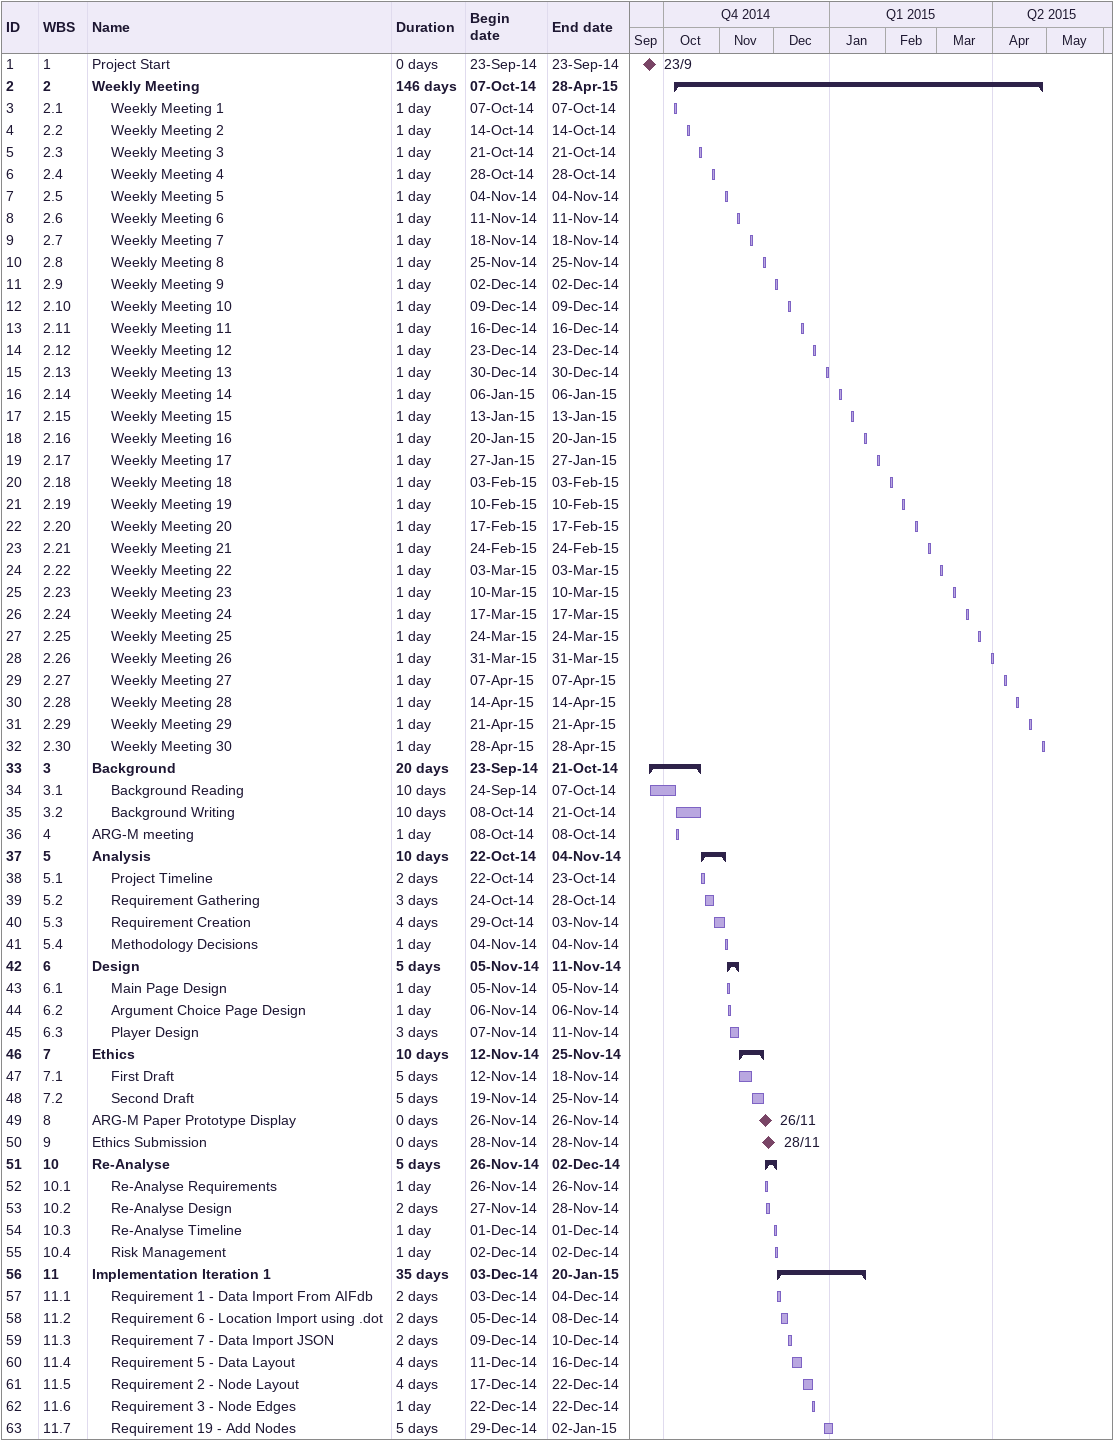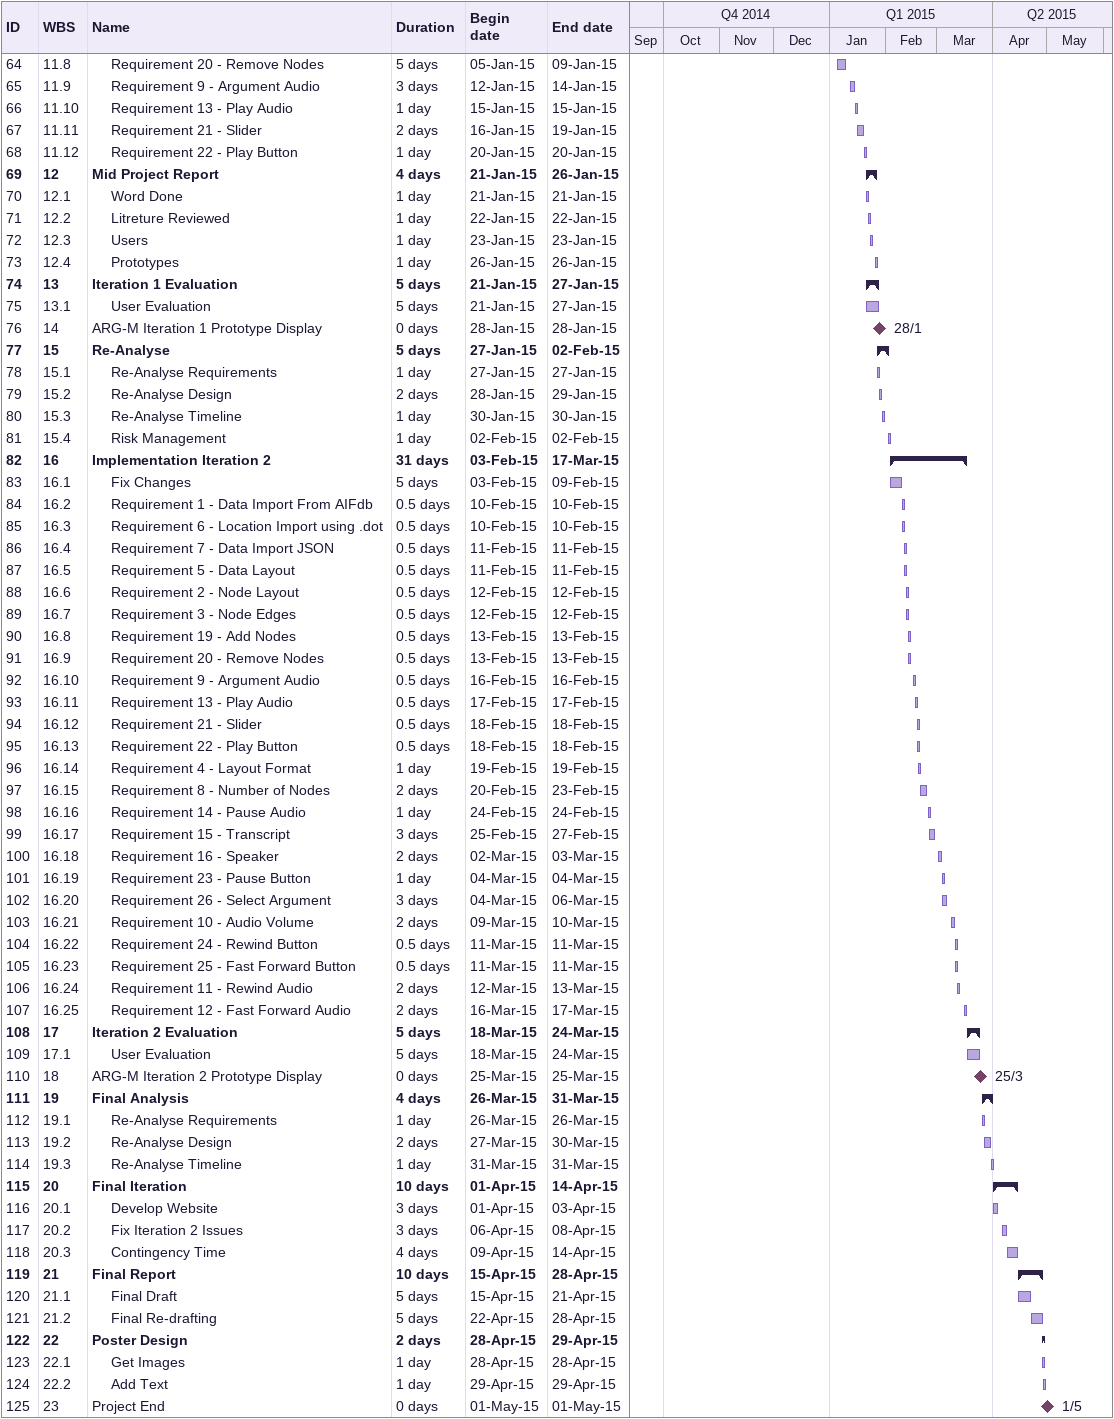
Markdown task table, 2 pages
| ID | WBS | Task | Duration | Start | Finish |
|---|---|---|---|---|---|
| 1 | 1 | Project Start | 0d | 2014-09-23 | 2014-09-23 |
| 2 | 2 | **Weekly Meeting** | 146d | 2014-10-07 | 2015-04-28 |
| 3 | 2.1 | Weekly Meeting 1 | 1d | 2014-10-07 | 2014-10-07 |
| 4 | 2.2 | Weekly Meeting 2 | 1d | 2014-10-14 | 2014-10-14 |
| 5 | 2.3 | Weekly Meeting 3 | 1d | 2014-10-21 | 2014-10-21 |
| 6 | 2.4 | Weekly Meeting 4 | 1d | 2014-10-28 | 2014-10-28 |
| 7 | 2.5 | Weekly Meeting 5 | 1d | 2014-11-04 | 2014-11-04 |
| 8 | 2.6 | Weekly Meeting 6 | 1d | 2014-11-11 | 2014-11-11 |
| 9 | 2.7 | Weekly Meeting 7 | 1d | 2014-11-18 | 2014-11-18 |
| 10 | 2.8 | Weekly Meeting 8 | 1d | 2014-11-25 | 2014-11-25 |
| 11 | 2.9 | Weekly Meeting 9 | 1d | 2014-12-02 | 2014-12-02 |
| 12 | 2.10 | Weekly Meeting 10 | 1d | 2014-12-09 | 2014-12-09 |
| 13 | 2.11 | Weekly Meeting 11 | 1d | 2014-12-16 | 2014-12-16 |
| 14 | 2.12 | Weekly Meeting 12 | 1d | 2014-12-23 | 2014-12-23 |
| 15 | 2.13 | Weekly Meeting 13 | 1d | 2014-12-30 | 2014-12-30 |
| 16 | 2.14 | Weekly Meeting 14 | 1d | 2015-01-06 | 2015-01-06 |
| 17 | 2.15 | Weekly Meeting 15 | 1d | 2015-01-13 | 2015-01-13 |
| 18 | 2.16 | Weekly Meeting 16 | 1d | 2015-01-20 | 2015-01-20 |
| 19 | 2.17 | Weekly Meeting 17 | 1d | 2015-01-27 | 2015-01-27 |
| 20 | 2.18 | Weekly Meeting 18 | 1d | 2015-02-03 | 2015-02-03 |
| 21 | 2.19 | Weekly Meeting 19 | 1d | 2015-02-10 | 2015-02-10 |
| 22 | 2.20 | Weekly Meeting 20 | 1d | 2015-02-17 | 2015-02-17 |
| 23 | 2.21 | Weekly Meeting 21 | 1d | 2015-02-24 | 2015-02-24 |
| 24 | 2.22 | Weekly Meeting 22 | 1d | 2015-03-03 | 2015-03-03 |
| 25 | 2.23 | Weekly Meeting 23 | 1d | 2015-03-10 | 2015-03-10 |
| 26 | 2.24 | Weekly Meeting 24 | 1d | 2015-03-17 | 2015-03-17 |
| 27 | 2.25 | Weekly Meeting 25 | 1d | 2015-03-24 | 2015-03-24 |
| 28 | 2.26 | Weekly Meeting 26 | 1d | 2015-03-31 | 2015-03-31 |
| 29 | 2.27 | Weekly Meeting 27 | 1d | 2015-04-07 | 2015-04-07 |
| 30 | 2.28 | Weekly Meeting 28 | 1d | 2015-04-14 | 2015-04-14 |
| 31 | 2.29 | Weekly Meeting 29 | 1d | 2015-04-21 | 2015-04-21 |
| 32 | 2.30 | Weekly Meeting 30 | 1d | 2015-04-28 | 2015-04-28 |
| 33 | 3 | **Background** | 20d | 2014-09-23 | 2014-10-21 |
| 34 | 3.1 | Background Reading | 10d | 2014-09-24 | 2014-10-07 |
| 35 | 3.2 | Background Writing | 10d | 2014-10-08 | 2014-10-21 |
| 36 | 4 | ARG-M meeting | 1d | 2014-10-08 | 2014-10-08 |
| 37 | 5 | **Analysis** | 10d | 2014-10-22 | 2014-11-04 |
| 38 | 5.1 | Project Timeline | 2d | 2014-10-22 | 2014-10-23 |
| 39 | 5.2 | Requirement Gathering | 3d | 2014-10-24 | 2014-10-28 |
| 40 | 5.3 | Requirement Creation | 4d | 2014-10-29 | 2014-11-03 |
| 41 | 5.4 | Methodology Decisions | 1d | 2014-11-04 | 2014-11-04 |
| 42 | 6 | **Design** | 5d | 2014-11-05 | 2014-11-11 |
| 43 | 6.1 | Main Page Design | 1d | 2014-11-05 | 2014-11-05 |
| 44 | 6.2 | Argument Choice Page Design | 1d | 2014-11-06 | 2014-11-06 |
| 45 | 6.3 | Player Design | 3d | 2014-11-07 | 2014-11-11 |
| 46 | 7 | **Ethics** | 10d | 2014-11-12 | 2014-11-25 |
| 47 | 7.1 | First Draft | 5d | 2014-11-12 | 2014-11-18 |
| 48 | 7.2 | Second Draft | 5d | 2014-11-19 | 2014-11-25 |
| 49 | 8 | ARG-M Paper Prototype Display | 0d | 2014-11-26 | 2014-11-26 |
| 50 | 9 | Ethics Submission | 0d | 2014-11-28 | 2014-11-28 |
| 51 | 10 | **Re-Analyse** | 5d | 2014-11-26 | 2014-12-02 |
| 52 | 10.1 | Re-Analyse Requirements | 1d | 2014-11-26 | 2014-11-26 |
| 53 | 10.2 | Re-Analyse Design | 2d | 2014-11-27 | 2014-11-28 |
| 54 | 10.3 | Re-Analyse Timeline | 1d | 2014-12-01 | 2014-12-01 |
| 55 | 10.4 | Risk Management | 1d | 2014-12-02 | 2014-12-02 |
| 56 | 11 | **Implementation Iteration 1** | 35d | 2014-12-03 | 2015-01-20 |
| 57 | 11.1 | Requirement 1 - Data Import From AIFdb | 2d | 2014-12-03 | 2014-12-04 |
| 58 | 11.2 | Requirement 6 - Location Import using .dot | 2d | 2014-12-05 | 2014-12-08 |
| 59 | 11.3 | Requirement 7 - Data Import JSON | 2d | 2014-12-09 | 2014-12-10 |
| 60 | 11.4 | Requirement 5 - Data Layout | 4d | 2014-12-11 | 2014-12-16 |
| 61 | 11.5 | Requirement 2 - Node Layout | 4d | 2014-12-17 | 2014-12-22 |
| 62 | 11.6 | Requirement 3 - Node Edges | 1d | 2014-12-22 | 2014-12-22 |
| 63 | 11.7 | Requirement 19 - Add Nodes | 5d | 2014-12-29 | 2015-01-02 |
| 64 | 11.8 | Requirement 20 - Remove Nodes | 5d | 2015-01-05 | 2015-01-09 |
| 65 | 11.9 | Requirement 9 - Argument Audio | 3d | 2015-01-12 | 2015-01-14 |
| 66 | 11.10 | Requirement 13 - Play Audio | 1d | 2015-01-15 | 2015-01-15 |
| 67 | 11.11 | Requirement 21 - Slider | 2d | 2015-01-16 | 2015-01-19 |
| 68 | 11.12 | Requirement 22 - Play Button | 1d | 2015-01-20 | 2015-01-20 |
| 69 | 12 | **Mid Project Report** | 4d | 2015-01-21 | 2015-01-26 |
| 70 | 12.1 | Word Done | 1d | 2015-01-21 | 2015-01-21 |
| 71 | 12.2 | Litreture Reviewed | 1d | 2015-01-22 | 2015-01-22 |
| 72 | 12.3 | Users | 1d | 2015-01-23 | 2015-01-23 |
| 73 | 12.4 | Prototypes | 1d | 2015-01-26 | 2015-01-26 |
| 74 | 13 | **Iteration 1 Evaluation** | 5d | 2015-01-21 | 2015-01-27 |
| 75 | 13.1 | User Evaluation | 5d | 2015-01-21 | 2015-01-27 |
| 76 | 14 | ARG-M Iteration 1 Prototype Display | 0d | 2015-01-28 | 2015-01-28 |
| 77 | 15 | **Re-Analyse** | 5d | 2015-01-27 | 2015-02-02 |
| 78 | 15.1 | Re-Analyse Requirements | 1d | 2015-01-27 | 2015-01-27 |
| 79 | 15.2 | Re-Analyse Design | 2d | 2015-01-28 | 2015-01-29 |
| 80 | 15.3 | Re-Analyse Timeline | 1d | 2015-01-30 | 2015-01-30 |
| 81 | 15.4 | Risk Management | 1d | 2015-02-02 | 2015-02-02 |
| 82 | 16 | **Implementation Iteration 2** | 31d | 2015-02-03 | 2015-03-17 |
| 83 | 16.1 | Fix Changes | 5d | 2015-02-03 | 2015-02-09 |
| 84 | 16.2 | Requirement 1 - Data Import From AIFdb | 0.5d | 2015-02-10 | 2015-02-10 |
| 85 | 16.3 | Requirement 6 - Location Import using .dot | 0.5d | 2015-02-10 | 2015-02-10 |
| 86 | 16.4 | Requirement 7 - Data Import JSON | 0.5d | 2015-02-11 | 2015-02-11 |
| 87 | 16.5 | Requirement 5 - Data Layout | 0.5d | 2015-02-11 | 2015-02-11 |
| 88 | 16.6 | Requirement 2 - Node Layout | 0.5d | 2015-02-12 | 2015-02-12 |
| 89 | 16.7 | Requirement 3 - Node Edges | 0.5d | 2015-02-12 | 2015-02-12 |
| 90 | 16.8 | Requirement 19 - Add Nodes | 0.5d | 2015-02-13 | 2015-02-13 |
| 91 | 16.9 | Requirement 20 - Remove Nodes | 0.5d | 2015-02-13 | 2015-02-13 |
| 92 | 16.10 | Requirement 9 - Argument Audio | 0.5d | 2015-02-16 | 2015-02-16 |
| 93 | 16.11 | Requirement 13 - Play Audio | 0.5d | 2015-02-17 | 2015-02-17 |
| 94 | 16.12 | Requirement 21 - Slider | 0.5d | 2015-02-18 | 2015-02-18 |
| 95 | 16.13 | Requirement 22 - Play Button | 0.5d | 2015-02-18 | 2015-02-18 |
| 96 | 16.14 | Requirement 4 - Layout Format | 1d | 2015-02-19 | 2015-02-19 |
| 97 | 16.15 | Requirement 8 - Number of Nodes | 2d | 2015-02-20 | 2015-02-23 |
| 98 | 16.16 | Requirement 14 - Pause Audio | 1d | 2015-02-24 | 2015-02-24 |
| 99 | 16.17 | Requirement 15 - Transcript | 3d | 2015-02-25 | 2015-02-27 |
| 100 | 16.18 | Requirement 16 - Speaker | 2d | 2015-03-02 | 2015-03-03 |
| 101 | 16.19 | Requirement 23 - Pause Button | 1d | 2015-03-04 | 2015-03-04 |
| 102 | 16.20 | Requirement 26 - Select Argument | 3d | 2015-03-04 | 2015-03-06 |
| 103 | 16.21 | Requirement 10 - Audio Volume | 2d | 2015-03-09 | 2015-03-10 |
| 104 | 16.22 | Requirement 24 - Rewind Button | 0.5d | 2015-03-11 | 2015-03-11 |
| 105 | 16.23 | Requirement 25 - Fast Forward Button | 0.5d | 2015-03-11 | 2015-03-11 |
| 106 | 16.24 | Requirement 11 - Rewind Audio | 2d | 2015-03-12 | 2015-03-13 |
| 107 | 16.25 | Requirement 12 - Fast Forward Audio | 2d | 2015-03-16 | 2015-03-17 |
| 108 | 17 | **Iteration 2 Evaluation** | 5d | 2015-03-18 | 2015-03-24 |
| 109 | 17.1 | User Evaluation | 5d | 2015-03-18 | 2015-03-24 |
| 110 | 18 | ARG-M Iteration 2 Prototype Display | 0d | 2015-03-25 | 2015-03-25 |
| 111 | 19 | **Final Analysis** | 4d | 2015-03-26 | 2015-03-31 |
| 112 | 19.1 | Re-Analyse Requirements | 1d | 2015-03-26 | 2015-03-26 |
| 113 | 19.2 | Re-Analyse Design | 2d | 2015-03-27 | 2015-03-30 |
| 114 | 19.3 | Re-Analyse Timeline | 1d | 2015-03-31 | 2015-03-31 |
| 115 | 20 | **Final Iteration** | 10d | 2015-04-01 | 2015-04-14 |
| 116 | 20.1 | Develop Website | 3d | 2015-04-01 | 2015-04-03 |
| 117 | 20.2 | Fix Iteration 2 Issues | 3d | 2015-04-06 | 2015-04-08 |
| 118 | 20.3 | Contingency Time | 4d | 2015-04-09 | 2015-04-14 |
| 119 | 21 | **Final Report** | 10d | 2015-04-15 | 2015-04-28 |
| 120 | 21.1 | Final Draft | 5d | 2015-04-15 | 2015-04-21 |
| 121 | 21.2 | Final Re-drafting | 5d | 2015-04-22 | 2015-04-28 |
| 122 | 22 | **Poster Design** | 2d | 2015-04-28 | 2015-04-29 |
| 123 | 22.1 | Get Images | 1d | 2015-04-28 | 2015-04-28 |
| 124 | 22.2 | Add Text | 1d | 2015-04-29 | 2015-04-29 |
| 125 | 23 | Project End | 0d | 2015-05-01 | 2015-05-01 |
